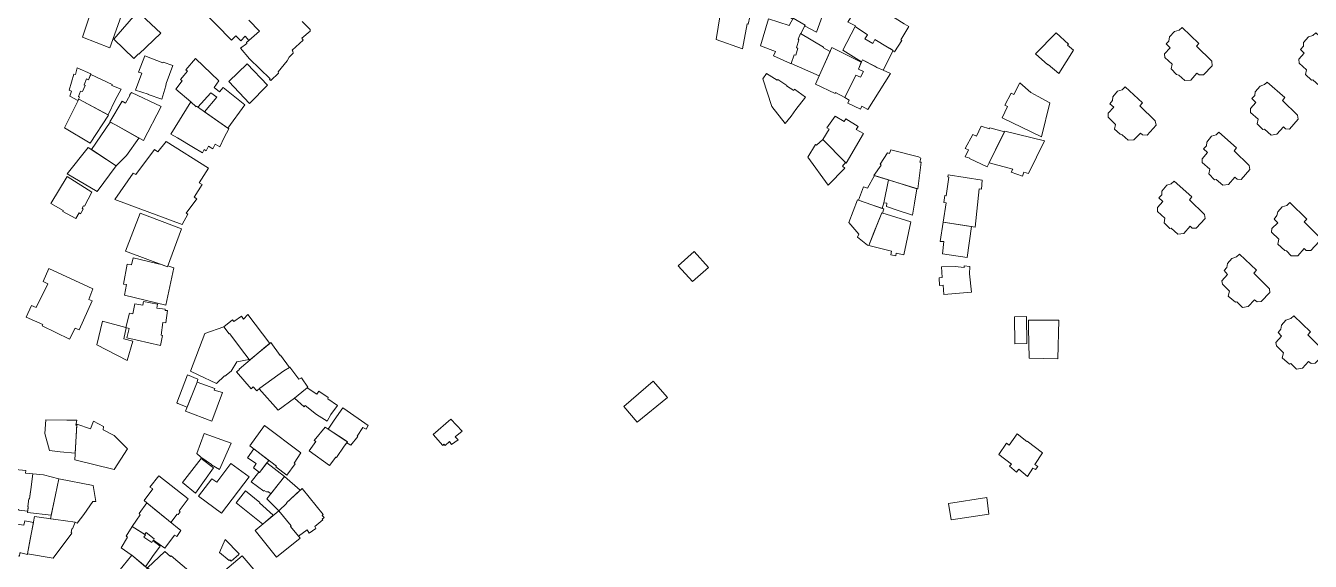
# Model space of a CAD drawing. Header units: metres. Extents: x 560562 to 562005, y 4539029 to 4540676.
# Drawn here: x 560907.4 to 561293.3, y 4540208.5 to 4540369.5 of the extents above; entities that cross this region are included whole.
import ezdxf

# ---------------------------------------------------------------- set-up
doc = ezdxf.new("R2010")
doc.units = ezdxf.units.M
doc.layers.add('B_MESKEN', color=2, linetype='Continuous', lineweight=0)

msp = doc.modelspace()

# ---------------------------------------------------------------- linework, layer by layer
at = {"layer": 'B_MESKEN', "lineweight": 13}
for points in [[(561135.2927, 4540382.8133, 149.3633), (561147.653, 4540375.0957, 149.3633), (561144.9466, 4540367.4976, 149.3633), (561141.3946, 4540369.4485, 149.3633), (561141.5058, 4540369.6643, 149.3633), (561137.9717, 4540371.7369, 149.3633), (561137.8288, 4540371.4834, 149.3633), (561132.4428, 4540375.0574, 149.3633), (561133.0886, 4540376.7679, 149.3633), (561132.1711, 4540377.2141, 149.3633), (561133.7438, 4540381.7246, 149.3633), (561134.828, 4540381.2828, 149.3633), (561135.2927, 4540382.8133, 149.3633)], [(561171.2929, 4540370.0509, 168.706), (561172.6573, 4540369.2307, 168.706), (561170.2558, 4540365.2573, 168.706), (561170.5867, 4540365.0595, 168.706), (561168.4217, 4540361.6047, 168.706), (561167.903, 4540361.8665, 168.706), (561167.9923, 4540362.0436, 168.706), (561166.8674, 4540362.7119, 168.706), (561166.8674, 4540362.7119, 168.706), (561166.2905, 4540363.0547, 168.706), (561162.4373, 4540365.3636, 168.706), (561161.8424, 4540364.1082, 168.706), (561159.4322, 4540365.5138, 168.706), (561160.2828, 4540366.776, 168.706), (561156.5874, 4540369.2727, 168.706), (561156.6749, 4540369.4816, 168.706), (561154.8373, 4540370.3514, 168.706), (561154.3907, 4540370.5233, 168.706), (561155.1591, 4540371.8005, 168.706), (561154.1162, 4540372.5306, 168.706), (561158.0804, 4540378.4007, 168.706), (561161.609, 4540376.1707, 168.706), (561171.2929, 4540370.0509, 168.706)], [(560927.5659, 4540375.3941, 116.9408), (560936.0303, 4540372.3598, 116.9408), (560932.6821, 4540362.8548, 116.9408), (560924.4118, 4540365.9912, 116.9408), (560927.5659, 4540375.3941, 116.9408)], [(561122.758, 4540362.5586, 145.266), (561114.8568, 4540365.2906, 145.266), (561116.0534, 4540372.7911, 145.266), (561117.2929, 4540372.4271, 145.266), (561117.636, 4540374.0817, 145.266), (561116.1289, 4540374.4036, 145.266), (561116.5784, 4540377.0763, 145.266), (561120.0072, 4540376.21, 145.266), (561120.6988, 4540375.9948, 145.266), (561125.4716, 4540374.3938, 145.266), (561124.454, 4540369.9556, 145.266), (561124.1167, 4540370.0519, 145.266), (561122.758, 4540362.5586, 145.266)], [(560933.8004, 4540365.436, 124.7033), (560941.0907, 4540373.7077, 124.7033), (560942.0747, 4540372.7378, 124.7033), (560947.995, 4540367.2347, 124.7033), (560941.3692, 4540360.8736, 124.7033), (560941.2429, 4540360.992, 124.7033), (560939.9015, 4540359.5977, 124.7033), (560933.8004, 4540365.436, 124.7033)], [(561130.5276, 4540371.5635, 148.7185), (561136.731, 4540369.5347, 148.7185), (561137.9717, 4540371.7369, 148.7185), (561141.5058, 4540369.6643, 148.7185), (561140.2178, 4540367.1648, 148.7185), (561140.1542, 4540367.0879, 148.7185), (561139.4748, 4540365.411, 148.7185), (561139.6384, 4540365.237, 148.7185), (561138.9086, 4540362.8214, 148.7185), (561139.3789, 4540362.6955, 148.7185), (561138.7793, 4540360.652, 148.7185), (561138.2863, 4540360.7542, 148.7185), (561137.3558, 4540358.1107, 148.7185), (561137.0985, 4540358.127, 148.7185), (561132.0616, 4540360.3825, 148.7185), (561132.6388, 4540361.7576, 148.7185), (561128.1058, 4540363.3888, 148.7185), (561130.5276, 4540371.5635, 148.7185)], [(561147.0342, 4540362.8284, 155.281), (561147.0342, 4540362.8284, 155.281), (561149.0242, 4540361.7519, 155.281), (561145.7671, 4540354.4247, 155.281), (561137.3558, 4540358.1107, 155.281), (561138.2863, 4540360.7542, 155.281), (561138.7793, 4540360.652, 155.281), (561139.3789, 4540362.6955, 155.281), (561138.9086, 4540362.8214, 155.281), (561139.6384, 4540365.237, 155.281), (561139.6384, 4540365.237, 155.281), (561139.4748, 4540365.411, 155.281), (561140.1542, 4540367.0879, 155.281), (561147.1, 4540362.9915, 155.281), (561147.0342, 4540362.8284, 155.281)], [(561163.1261, 4540356.9334, 171.5185), (561158.7375, 4540359.2511, 171.5185), (561158.4511, 4540358.6467, 171.5185), (561152.8465, 4540362.0802, 171.5185), (561156.5874, 4540369.2727, 171.5185), (561160.2828, 4540366.776, 171.5185), (561159.4322, 4540365.5138, 171.5185), (561161.8424, 4540364.1082, 171.5185), (561162.4373, 4540365.3636, 171.5185), (561166.2905, 4540363.0547, 171.5185), (561167.9923, 4540362.0436, 171.5185), (561164.9864, 4540356.0872, 171.5185), (561163.1261, 4540356.9334, 171.5185)], [(561222.2129, 4540362.1694, 173.6659), (561217.7443, 4540355.1435, 173.6659), (561214.5817, 4540357.8607, 173.6659), (561214.4633, 4540357.7439, 173.6659), (561210.7743, 4540361.0117, 173.6659), (561217.0049, 4540367.3403, 173.6659), (561220.6987, 4540363.8917, 173.6659), (561220.3775, 4540363.575, 173.6659), (561222.2129, 4540362.1694, 173.6659)], [(561254.7777, 4540368.9783, 192.7371), (561259.8326, 4540364.1485, 192.7371), (561259.1135, 4540363.2852, 192.7371), (561263.6858, 4540358.8414, 192.7371), (561263.8598, 4540357.3816, 192.7371), (561261.2329, 4540354.6895, 192.7371), (561259.8838, 4540354.674, 192.7371), (561259.2627, 4540355.1893, 192.7371), (561257.4295, 4540353.0964, 192.7371), (561255.6114, 4540352.9568, 192.7371), (561253.8582, 4540354.5944, 192.7371), (561253.0869, 4540354.8391, 192.7371), (561251.4674, 4540356.5249, 192.7371), (561251.8139, 4540357.8661, 192.7371), (561249.6455, 4540359.8915, 192.7371), (561249.4803, 4540361.0187, 192.7371), (561251.209, 4540362.8202, 192.7371), (561250.0295, 4540364.0299, 192.7371), (561250.8409, 4540364.8072, 192.7371), (561251.0543, 4540366.0781, 192.7371), (561252.5168, 4540367.7389, 192.7371), (561253.8782, 4540368.1321, 192.7371), (561254.7777, 4540368.9783, 192.7371)], [(561294.964, 4540367.3426, 205.2996), (561300.2494, 4540362.641, 205.2996), (561299.5229, 4540361.772, 205.2996), (561304.0505, 4540357.3753, 205.2996), (561304.2593, 4540356.1629, 205.2996), (561301.6047, 4540353.1944, 205.2996), (561300.39, 4540353.2688, 205.2996), (561299.78, 4540353.8172, 205.2996), (561297.8755, 4540351.6531, 205.2996), (561296.0961, 4540351.4069, 205.2996), (561294.0858, 4540353.1992, 205.2996), (561293.6695, 4540353.1004, 205.2996), (561291.9038, 4540354.8125, 205.2996), (561292.1971, 4540356.2131, 205.2996), (561289.9385, 4540358.2158, 205.2996), (561289.9065, 4540359.4114, 205.2996), (561291.5118, 4540361.2189, 205.2996), (561290.3573, 4540362.3393, 205.2996), (561291.2142, 4540363.2772, 205.2996), (561291.2941, 4540364.4107, 205.2996), (561292.7696, 4540366.1275, 205.2996), (561294.1031, 4540366.5569, 205.2996), (561294.964, 4540367.3426, 205.2996)], [(561153.4587, 4540347.8673, 161.9185), (561150.6399, 4540349.3828, 161.9185), (561150.5305, 4540349.1034, 161.9185), (561144.6644, 4540351.944, 161.9185), (561149.5563, 4540362.949, 161.9185), (561158.3884, 4540358.4844, 161.9185), (561157.5967, 4540356.4358, 161.9185), (561159.0863, 4540355.7378, 161.9185), (561158.1972, 4540354.0331, 161.9185), (561156.805, 4540354.6378, 161.9185), (561153.4587, 4540347.8673, 161.9185)], [(560943.1965, 4540360.3995, 127.0316), (560948.616, 4540358.3058, 127.0316), (560948.6796, 4540358.484, 127.0316), (560951.5909, 4540357.4971, 127.0316), (560949.5999, 4540352.135, 127.0316), (560949.4479, 4540351.3827, 127.0316), (560948.303, 4540347.3701, 127.0316), (560944.1323, 4540348.8314, 127.0316), (560944.1548, 4540348.8972, 127.0316), (560940.3472, 4540350.1209, 127.0316), (560942.2763, 4540355.1765, 127.0316), (560941.2637, 4540355.4889, 127.0316), (560943.1965, 4540360.3995, 127.0316)], [(560958.37, 4540359.6204, 129.9941), (560965.4277, 4540352.8625, 129.9941), (560963.9891, 4540350.8734, 129.9941), (560965.6089, 4540349.5899, 129.9941), (560966.7243, 4540350.8477, 129.9941), (560973.2052, 4540345.6412, 129.9941), (560968.0925, 4540338.7067, 129.9941), (560961.0575, 4540343.6096, 129.9941), (560964.827, 4540348.0206, 129.9941), (560963.0358, 4540349.3238, 129.9941), (560959.1074, 4540344.9688, 129.9941), (560958.6938, 4540345.257, 129.9941), (560958.5781, 4540345.0637, 129.9941), (560957.0211, 4540346.5466, 129.9941), (560952.4314, 4540350.356, 129.9941), (560954.417, 4540352.9135, 129.9941), (560953.8448, 4540353.3325, 129.9941), (560955.9555, 4540355.7727, 129.9941), (560955.4814, 4540356.1701, 129.9941), (560958.37, 4540359.6204, 129.9941)], [(561167.1603, 4540355.0955, 165.1435), (561160.4177, 4540344.3182, 165.1435), (561158.5708, 4540345.2833, 165.1435), (561158.1268, 4540344.419, 165.1435), (561154.4133, 4540346.2104, 165.1435), (561154.8095, 4540347.1195, 165.1435), (561153.4587, 4540347.8673, 165.1435), (561156.805, 4540354.6378, 165.1435), (561158.1972, 4540354.0331, 165.1435), (561159.0863, 4540355.7378, 165.1435), (561157.5967, 4540356.4358, 165.1435), (561158.4511, 4540358.6467, 165.1435), (561158.7375, 4540359.2511, 165.1435), (561162.4306, 4540357.3007, 165.1435), (561163.1261, 4540356.9334, 165.1435), (561164.9864, 4540356.0872, 165.1435), (561167.1603, 4540355.0955, 165.1435)], [(560926.9761, 4540354.9943, 123.6566), (560926.2634, 4540353.2137, 123.6566), (560925.6211, 4540353.4627, 123.6566), (560924.9328, 4540351.6827, 123.6566), (560925.2793, 4540351.5227, 123.6566), (560924.4456, 4540349.6907, 123.6566), (560923.8309, 4540349.8196, 123.6566), (560923.211, 4540348.2346, 123.6566), (560923.5098, 4540348.025, 123.6566), (560922.9974, 4540347.0221, 123.6566), (560920.6171, 4540348.2882, 123.6566), (560921.1417, 4540349.7743, 123.6566), (560920.4004, 4540350.069, 123.6566), (560921.7932, 4540354.9087, 123.6566), (560922.2851, 4540354.8007, 123.6566), (560922.8707, 4540356.7711, 123.6566), (560926.9761, 4540354.9943, 123.6566)], [(560973.8883, 4540358.0057, 130.3316), (560980.0342, 4540351.5854, 130.3316), (560974.6081, 4540346.0712, 130.3316), (560968.4085, 4540352.6829, 130.3316), (560973.8883, 4540358.0057, 130.3316)], [(561135.5816, 4540340.0468, 152.131), (561131.4983, 4540345.2157, 152.131), (561128.874, 4540353.4876, 152.131), (561129.904, 4540355.1508, 152.131), (561133.1813, 4540353.0785, 152.131), (561133.338, 4540353.3289, 152.131), (561136.0481, 4540351.511, 152.131), (561135.9585, 4540351.3704, 152.131), (561138.1004, 4540350.0084, 152.131), (561138.3829, 4540350.3843, 152.131), (561141.5983, 4540348.0037, 152.131), (561138.7314, 4540344.2874, 152.131), (561137.3258, 4540342.3252, 152.131), (561135.5816, 4540340.0468, 152.131)], [(560936.018, 4540350.4431, 121.9238), (560934.2706, 4540347.096, 121.9238), (560932.1727, 4540342.6849, 121.9238), (560923.3561, 4540347.3454, 121.9238), (560923.2093, 4540347.4369, 121.9238), (560923.5099, 4540348.0252, 121.9238), (560923.2111, 4540348.2347, 121.9238), (560923.8309, 4540349.8197, 121.9238), (560924.4457, 4540349.6907, 121.9238), (560925.2793, 4540351.5226, 121.9238), (560924.9328, 4540351.6826, 121.9238), (560925.621, 4540353.4625, 121.9238), (560926.2633, 4540353.2135, 121.9238), (560926.9054, 4540354.8177, 121.9238), (560933.3178, 4540351.7729, 121.9238), (560933.1989, 4540351.4948, 121.9238), (560936.018, 4540350.4431, 121.9238)], [(561206.0697, 4540352.2627, 178.4284), (561209.3816, 4540349.3689, 178.4284), (561211.5925, 4540348.1865, 178.4284), (561215.014, 4540346.3366, 178.4284), (561212.5835, 4540336.0194, 178.4284), (561200.6834, 4540341.8173, 178.4284), (561202.3594, 4540345.1901, 178.4284), (561201.568, 4540345.6205, 178.4284), (561203.4678, 4540349.2032, 178.4284), (561204.2159, 4540348.8, 178.4284), (561206.0697, 4540352.2627, 178.4284)], [(561280.3885, 4540352.5504, 205.1871), (561285.6739, 4540347.8488, 205.1871), (561284.9475, 4540346.9798, 205.1871), (561289.475, 4540342.583, 205.1871), (561289.6838, 4540341.3707, 205.1871), (561287.0292, 4540338.4022, 205.1871), (561285.8145, 4540338.4766, 205.1871), (561285.2045, 4540339.025, 205.1871), (561283.3, 4540336.8609, 205.1871), (561281.5206, 4540336.6147, 205.1871), (561279.5103, 4540338.4069, 205.1871), (561279.094, 4540338.3081, 205.1871), (561277.3283, 4540340.0203, 205.1871), (561277.6216, 4540341.4208, 205.1871), (561275.363, 4540343.4236, 205.1871), (561275.331, 4540344.6192, 205.1871), (561276.9364, 4540346.4267, 205.1871), (561275.7819, 4540347.547, 205.1871), (561276.6387, 4540348.485, 205.1871), (561276.7186, 4540349.6185, 205.1871), (561278.1941, 4540351.3353, 205.1871), (561279.5276, 4540351.7646, 205.1871), (561280.3885, 4540352.5504, 205.1871)], [(560932.2815, 4540342.6272, 124.7914), (560926.7247, 4540334.1556, 124.7914), (560919.0751, 4540338.7616, 124.7914), (560923.3562, 4540347.3451, 124.7914), (560932.2815, 4540342.6272, 124.7914)], [(560934.5847, 4540339.6049, 125.7191), (560932.6524, 4540340.5688, 125.7191), (560936.3345, 4540346.7471, 125.7191), (560937.4009, 4540346.1712, 125.7191), (560938.6626, 4540348.5181, 125.7191), (560938.5627, 4540348.5668, 125.7191), (560939.1277, 4540349.4263, 125.7191), (560948.089, 4540345.2162, 125.7191), (560942.7511, 4540334.9156, 125.7191), (560934.5847, 4540339.6049, 125.7191)], [(561237.7287, 4540351.1216, 193.1121), (561242.8557, 4540346.2906, 193.1121), (561242.0921, 4540345.3808, 193.1121), (561246.6703, 4540340.8675, 193.1121), (561246.9528, 4540339.5651, 193.1121), (561244.2631, 4540336.6022, 193.1121), (561242.8666, 4540336.6296, 193.1121), (561242.3107, 4540337.2136, 193.1121), (561240.2721, 4540335.1574, 193.1121), (561238.6305, 4540335.0891, 193.1121), (561236.8095, 4540336.6814, 193.1121), (561236.1518, 4540336.8628, 193.1121), (561234.4455, 4540338.3696, 193.1121), (561234.8118, 4540339.8235, 193.1121), (561232.5941, 4540341.9378, 193.1121), (561232.5383, 4540343.18, 193.1121), (561234.2691, 4540344.961, 193.1121), (561233.0477, 4540346.015, 193.1121), (561233.8995, 4540346.9939, 193.1121), (561233.9823, 4540348.1068, 193.1121), (561235.4224, 4540349.813, 193.1121), (561236.7413, 4540350.161, 193.1121), (561237.7287, 4540351.1216, 193.1121)], [(560957.0211, 4540346.5466, 137.1566), (560958.5781, 4540345.0637, 137.1566), (560958.6938, 4540345.257, 137.1566), (560968.4407, 4540338.464, 137.1566), (560966.9875, 4540335.8797, 137.1566), (560965.6522, 4540333.0763, 137.1566), (560964.3049, 4540333.8983, 137.1566), (560963.6035, 4540332.4125, 137.1566), (560962.2804, 4540333.2351, 137.1566), (560961.6155, 4540331.8851, 137.1566), (560960.9593, 4540332.2156, 137.1566), (560960.4493, 4540331.2837, 137.1566), (560957.8288, 4540332.8582, 137.1566), (560953.0043, 4540335.7562, 137.1566), (560950.9996, 4540336.823, 137.1566), (560957.0211, 4540346.5466, 137.1566)], [(560932.7482, 4540340.521, 124.5566), (560934.5847, 4540339.6049, 124.5566), (560941.3742, 4540335.7062, 124.5566), (560937.6298, 4540330.4784, 124.5566), (560934.5306, 4540327.3326, 124.5566), (560927.1755, 4540332.2186, 124.5566), (560932.7482, 4540340.521, 124.5566)], [(561159.0256, 4540337.0901, 162.856), (561153.8419, 4540328.1606, 162.856), (561153.6611, 4540328.361, 162.856), (561146.858, 4540335.2457, 162.856), (561148.7538, 4540338.3261, 162.856), (561148.068, 4540338.7442, 162.856), (561150.5334, 4540342.2758, 162.856), (561153.2746, 4540340.6723, 162.856), (561153.7886, 4540341.4664, 162.856), (561157.4326, 4540339.152, 162.856), (561156.8972, 4540338.2885, 162.856), (561159.0256, 4540337.0901, 162.856)], [(561194.4649, 4540339.2979, 173.5691), (561196.8846, 4540338.4926, 173.5691), (561197.0369, 4540338.8142, 173.5691), (561201.3913, 4540337.5681, 173.5691), (561200.5331, 4540335.8288, 173.5691), (561196.8152, 4540328.2938, 173.5691), (561196.2301, 4540327.075, 173.5691), (561190.9475, 4540329.5215, 173.5691), (561191.0141, 4540329.6428, 173.5691), (561189.6078, 4540330.0289, 173.5691), (561190.6545, 4540332.166, 173.5691), (561189.61, 4540332.5467, 173.5691), (561191.8877, 4540336.803, 173.5691), (561193.0506, 4540336.2893, 173.5691), (561194.4649, 4540339.2979, 173.5691)], [(561201.4996, 4540337.7876, 186.7534), (561213.4021, 4540334.9048, 186.7534), (561208.6606, 4540325.0072, 186.7534), (561207.2898, 4540325.4378, 186.7534), (561206.8467, 4540324.2188, 186.7534), (561203.4618, 4540325.4196, 186.7534), (561203.8894, 4540326.37, 186.7534), (561196.8152, 4540328.2938, 186.7534), (561201.4996, 4540337.7876, 186.7534)], [(561265.8658, 4540337.4334, 205.3371), (561271.1512, 4540332.7317, 205.3371), (561270.4248, 4540331.8627, 205.3371), (561274.9523, 4540327.466, 205.3371), (561275.1611, 4540326.2536, 205.3371), (561272.5065, 4540323.2852, 205.3371), (561271.2918, 4540323.3596, 205.3371), (561270.6818, 4540323.9079, 205.3371), (561268.7773, 4540321.7438, 205.3371), (561266.9979, 4540321.4977, 205.3371), (561264.9876, 4540323.2899, 205.3371), (561264.5713, 4540323.1911, 205.3371), (561262.8056, 4540324.9032, 205.3371), (561263.0989, 4540326.3038, 205.3371), (561260.8404, 4540328.3065, 205.3371), (561260.8084, 4540329.5021, 205.3371), (561262.4137, 4540331.3097, 205.3371), (561261.2592, 4540332.43, 205.3371), (561262.116, 4540333.3679, 205.3371), (561262.1959, 4540334.5014, 205.3371), (561263.6714, 4540336.2183, 205.3371), (561265.0049, 4540336.6476, 205.3371), (561265.8658, 4540337.4334, 205.3371)], [(560926.171, 4540332.886, 126.0941), (560934.5306, 4540327.3326, 126.0941), (560928.8824, 4540319.6069, 126.0941), (560919.8677, 4540324.9502, 126.0941), (560926.171, 4540332.886, 126.0941)], [(560962.3003, 4540326.6229, 149.3066), (560959.531, 4540322.2752, 149.3066), (560960.4018, 4540321.7339, 149.3066), (560958.0232, 4540317.9367, 149.3066), (560958.7494, 4540317.4621, 149.3066), (560955.6001, 4540313.0811, 149.3066), (560956.0593, 4540312.811, 149.3066), (560954.4244, 4540309.7144, 149.3066), (560934.1885, 4540317.2723, 149.3066), (560939.6517, 4540325.1904, 149.3066), (560940.4731, 4540324.7183, 149.3066), (560946.0892, 4540332.241, 149.3066), (560947.0343, 4540331.5842, 149.3066), (560949.5737, 4540334.6807, 149.3066), (560962.3003, 4540326.6229, 149.3066)], [(561153.4726, 4540326.6477, 165.5185), (561148.437, 4540321.5744, 165.5185), (561142.3182, 4540330.0009, 165.5185), (561144.6037, 4540333.8011, 165.5185), (561144.9377, 4540333.556, 165.5185), (561146.858, 4540335.2457, 165.5185), (561153.6611, 4540328.361, 165.5185), (561152.7314, 4540327.2514, 165.5185), (561153.4726, 4540326.6477, 165.5185)], [(561176.2517, 4540329.6179, 174.9566), (561176.0281, 4540328.4729, 174.9566), (561176.3529, 4540328.4131, 174.9566), (561175.3651, 4540320.3905, 174.9566), (561162.1894, 4540324.4856, 174.9566), (561164.3464, 4540327.5952, 174.9566), (561164.1096, 4540327.8168, 174.9566), (561166.2345, 4540331.2674, 174.9566), (561166.8404, 4540331.0556, 174.9566), (561167.2947, 4540332.2067, 174.9566), (561175.5706, 4540330.0556, 174.9566), (561176.2517, 4540329.6179, 174.9566)], [(560919.8141, 4540324.1764, 125.8691), (560927.2494, 4540319.4038, 125.8691), (560925.0328, 4540315.2187, 125.8691), (560924.7608, 4540315.3324, 125.8691), (560924.3053, 4540314.6085, 125.8691), (560924.6388, 4540314.3637, 125.8691), (560923.8441, 4540312.9189, 125.8691), (560923.4199, 4540313.189, 125.8691), (560922.4619, 4540311.475, 125.8691), (560918.5428, 4540313.6188, 125.8691), (560918.6576, 4540313.9114, 125.8691), (560914.8858, 4540316.0348, 125.8691), (560919.8141, 4540324.1764, 125.8691)], [(561157.5645, 4540317.0078, 161.0816), (561159.0732, 4540321.0573, 161.0816), (561160.2862, 4540320.588, 161.0816), (561162.4064, 4540324.4181, 161.0816), (561166.5614, 4540323.1267, 161.0816), (561165.2199, 4540316.2567, 161.0816), (561164.7201, 4540314.5668, 161.0816), (561161.5348, 4540315.5887, 161.0816), (561157.5645, 4540317.0078, 161.0816)], [(561194.7161, 4540323.0024, 178.5566), (561194.534, 4540320.3482, 178.5566), (561193.8437, 4540320.4205, 178.5566), (561192.5886, 4540308.9065, 178.5566), (561182.9786, 4540310.4422, 178.5566), (561183.8587, 4540316.1945, 178.5566), (561183.2354, 4540316.3366, 178.5566), (561183.5253, 4540318.3823, 178.5566), (561183.9393, 4540318.3479, 178.5566), (561184.7548, 4540323.9401, 178.5566), (561184.4543, 4540324.0227, 178.5566), (561184.5057, 4540324.6808, 178.5566), (561194.7161, 4540323.0024, 178.5566)], [(561166.5614, 4540323.1267, 169.5941), (561175.0622, 4540320.4847, 169.5941), (561174.3924, 4540316.0897, 169.5941), (561173.7727, 4540312.4746, 169.5941), (561169.1835, 4540314.0619, 169.5941), (561165.9646, 4540315.16, 169.5941), (561166.0783, 4540316.0971, 169.5941), (561165.2199, 4540316.2567, 169.5941), (561166.5614, 4540323.1267, 169.5941)], [(561252.4129, 4540322.7164, 206.1246), (561257.6982, 4540318.0148, 206.1246), (561256.9718, 4540317.1458, 206.1246), (561261.4993, 4540312.749, 206.1246), (561261.7082, 4540311.5367, 206.1246), (561259.0535, 4540308.5682, 206.1246), (561257.8388, 4540308.6426, 206.1246), (561257.2288, 4540309.191, 206.1246), (561255.3244, 4540307.0269, 206.1246), (561253.545, 4540306.7807, 206.1246), (561251.5346, 4540308.5729, 206.1246), (561251.1183, 4540308.4741, 206.1246), (561249.3527, 4540310.1863, 206.1246), (561249.6459, 4540311.5869, 206.1246), (561247.3874, 4540313.5896, 206.1246), (561247.3554, 4540314.7852, 206.1246), (561248.9607, 4540316.5927, 206.1246), (561247.8062, 4540317.713, 206.1246), (561248.6631, 4540318.651, 206.1246), (561248.743, 4540319.7845, 206.1246), (561250.2184, 4540321.5013, 206.1246), (561251.5519, 4540321.9306, 206.1246), (561252.4129, 4540322.7164, 206.1246)], [(561157.3059, 4540317.1003, 163.2941), (561161.5348, 4540315.5887, 163.2941), (561165.1432, 4540314.431, 163.2941), (561164.8108, 4540313.1547, 163.2941), (561164.553, 4540313.2335, 163.2941), (561162.2152, 4540307.3384, 163.2941), (561160.637, 4540303.3587, 163.2941), (561160.2419, 4540303.4622, 163.2941), (561157.2692, 4540305.8894, 163.2941), (561157.7088, 4540306.8031, 163.2941), (561154.6828, 4540310.3457, 163.2941), (561157.3059, 4540317.1003, 163.2941)], [(560941.7793, 4540313.1076, 148.0091), (560954.1894, 4540308.4503, 148.0091), (560949.9387, 4540296.9877, 148.0091), (560937.3356, 4540301.711, 148.0091), (560941.7793, 4540313.1076, 148.0091)], [(561173.3262, 4540310.5493, 173.7941), (561171.2117, 4540300.6308, 173.7941), (561168.9362, 4540301.1403, 173.7941), (561168.7752, 4540300.2477, 173.7941), (561167.313, 4540300.5508, 173.7941), (561167.491, 4540301.6716, 173.7941), (561160.637, 4540303.3587, 173.7941), (561164.553, 4540313.2335, 173.7941), (561173.3262, 4540310.5493, 173.7941)], [(561287.1644, 4540316.3021, 220.9371), (561292.2523, 4540311.3253, 220.9371), (561291.4803, 4540310.5199, 220.9371), (561296.0426, 4540305.9514, 220.9371), (561295.9716, 4540304.5946, 220.9371), (561293.4699, 4540301.898, 220.9371), (561292.0981, 4540301.8587, 220.9371), (561291.503, 4540302.4555, 220.9371), (561289.5444, 4540300.3037, 220.9371), (561287.5923, 4540300.3112, 220.9371), (561286.1381, 4540301.7513, 220.9371), (561285.6412, 4540301.8852, 220.9371), (561283.5964, 4540303.7529, 220.9371), (561283.8111, 4540305.3467, 220.9371), (561281.675, 4540307.4234, 220.9371), (561281.7753, 4540308.4847, 220.9371), (561283.5958, 4540310.188, 220.9371), (561282.4704, 4540311.3623, 220.9371), (561283.3011, 4540312.381, 220.9371), (561283.5283, 4540313.5095, 220.9371), (561284.883, 4540314.9877, 220.9371), (561286.2665, 4540315.3873, 220.9371), (561287.1644, 4540316.3021, 220.9371)], [(561191.4934, 4540309.0815, 178.3316), (561190.2241, 4540299.8316, 178.3316), (561182.7848, 4540300.8584, 178.3316), (561183.1915, 4540304.5602, 178.3316), (561182.0895, 4540304.5765, 178.3316), (561182.9786, 4540310.4422, 178.3316), (561191.4934, 4540309.0815, 178.3316)], [(561112.494, 4540296.8112, 161.7413), (561107.7159, 4540292.5524, 161.7413), (561103.4267, 4540297.2419, 161.7413), (561108.2026, 4540301.5706, 161.7413), (561112.494, 4540296.8112, 161.7413)], [(560951.8594, 4540296.6836, 146.4566), (560949.4225, 4540285.4891, 146.4566), (560937.0779, 4540288.5198, 146.4566), (560937.6436, 4540291.6498, 146.4566), (560936.7319, 4540291.7678, 146.4566), (560937.821, 4540297.8143, 146.4566), (560939.1408, 4540297.6362, 146.4566), (560939.6386, 4540299.6788, 146.4566), (560948.4451, 4540297.5474, 146.4566), (560949.9387, 4540296.9877, 146.4566), (560950.0365, 4540297.2514, 146.4566), (560951.8594, 4540296.6836, 146.4566)], [(561191.5548, 4540289.4187, 175.0316), (561183.2113, 4540288.7214, 175.0316), (561183.0469, 4540291.4449, 175.0316), (561181.9196, 4540291.3925, 175.0316), (561181.7903, 4540293.6622, 175.0316), (561182.6856, 4540293.7768, 175.0316), (561182.4856, 4540296.9767, 175.0316), (561186.5825, 4540297.1074, 175.0316), (561189.3414, 4540296.7684, 175.0316), (561189.3661, 4540297.2489, 175.0316), (561191.052, 4540297.0887, 175.0316), (561190.9038, 4540294.8571, 175.0316), (561191.5548, 4540289.4187, 175.0316)], [(561272.0719, 4540300.7764, 219.9621), (561277.1292, 4540296.0099, 219.9621), (561276.336, 4540295.0759, 219.9621), (561281.0551, 4540290.4033, 219.9621), (561281.1485, 4540289.2665, 219.9621), (561278.5776, 4540286.5625, 219.9621), (561277.3006, 4540286.4641, 219.9621), (561276.5294, 4540287.0638, 219.9621), (561274.6728, 4540285.1051, 219.9621), (561272.9401, 4540284.7867, 219.9621), (561271.2376, 4540286.4786, 219.9621), (561270.8432, 4540286.3224, 219.9621), (561268.6111, 4540288.2065, 219.9621), (561269.033, 4540289.6894, 219.9621), (561266.9222, 4540291.7427, 219.9621), (561266.7484, 4540292.7529, 219.9621), (561268.4169, 4540294.6855, 219.9621), (561267.3791, 4540295.8369, 219.9621), (561268.2126, 4540296.8343, 219.9621), (561268.4121, 4540298.0001, 219.9621), (561269.7557, 4540299.5299, 219.9621), (561271.1706, 4540299.9636, 219.9621), (561272.0719, 4540300.7764, 219.9621)], [(560914.3523, 4540296.5324, 133.7033), (560927.577, 4540290.4029, 133.7033), (560926.2984, 4540287.2053, 133.7033), (560927.3065, 4540286.728, 133.7033), (560923.3982, 4540278.0683, 133.7033), (560922.2439, 4540278.5658, 133.7033), (560920.5065, 4540275.2604, 133.7033), (560912.3653, 4540279.2204, 133.7033), (560912.5491, 4540279.6327, 133.7033), (560907.4643, 4540281.8501, 133.7033), (560909.0991, 4540285.3686, 133.7033), (560910.5472, 4540284.7829, 133.7033), (560914.0328, 4540291.9213, 133.7033), (560912.5835, 4540292.555, 133.7033), (560914.3523, 4540296.5324, 133.7033)], [(560949.9634, 4540283.8426, 145.6316), (560949.4593, 4540280.1713, 145.6316), (560948.5966, 4540280.2433, 145.6316), (560948.104, 4540276.4165, 145.6316), (560948.457, 4540276.3455, 145.6316), (560947.8889, 4540273.3098, 145.6316), (560940.8646, 4540274.9446, 145.6316), (560937.7388, 4540275.6187, 145.6316), (560938.4796, 4540278.4464, 145.6316), (560937.4448, 4540278.7028, 145.6316), (560938.5289, 4540283.0735, 145.6316), (560939.5146, 4540282.8631, 145.6316), (560940.2029, 4540285.8783, 145.6316), (560942.5329, 4540285.4668, 145.6316), (560942.7197, 4540286.5809, 145.6316), (560946.9257, 4540285.7461, 145.6316), (560946.7873, 4540284.6097, 145.6316), (560949.308, 4540284.2268, 145.6316), (560949.2698, 4540283.8481, 145.6316), (560949.9634, 4540283.8426, 145.6316)], [(560974.1342, 4540282.6346, 144.4738), (560980.7369, 4540273.984, 144.4738), (560974.6502, 4540268.9246, 144.4738), (560974.5038, 4540269.0917, 144.4738), (560973.2444, 4540270.8001, 144.4738), (560968.6068, 4540276.9146, 144.4738), (560968.46, 4540276.8656, 144.4738), (560966.9102, 4540278.941, 144.4738), (560969.454, 4540281.0777, 144.4738), (560969.8728, 4540280.5474, 144.4738), (560972.1915, 4540282.1606, 144.4738), (560972.7629, 4540281.2578, 144.4738), (560974.1342, 4540282.6346, 144.4738)], [(561204.3979, 4540281.9362, 185.561), (561208.0051, 4540282.076, 185.561), (561208.1758, 4540273.9233, 185.561), (561204.4994, 4540273.8265, 185.561), (561204.3979, 4540281.9362, 185.561)], [(561288.312, 4540282.2331, 229.1496), (561293.3693, 4540277.4666, 229.1496), (561292.5761, 4540276.5325, 229.1496), (561297.2952, 4540271.86, 229.1496), (561297.3886, 4540270.7232, 229.1496), (561294.8177, 4540268.0192, 229.1496), (561293.5407, 4540267.9208, 229.1496), (561292.7695, 4540268.5205, 229.1496), (561290.9129, 4540266.5618, 229.1496), (561289.1802, 4540266.2434, 229.1496), (561287.4777, 4540267.9353, 229.1496), (561287.0833, 4540267.7791, 229.1496), (561284.8512, 4540269.6632, 229.1496), (561285.2731, 4540271.1461, 229.1496), (561283.1623, 4540273.1994, 229.1496), (561282.9885, 4540274.2096, 229.1496), (561284.657, 4540276.1422, 229.1496), (561283.6192, 4540277.2936, 229.1496), (561284.4526, 4540278.291, 229.1496), (561284.6522, 4540279.4568, 229.1496), (561285.9958, 4540280.9865, 229.1496), (561287.4107, 4540281.4203, 229.1496), (561288.312, 4540282.2331, 229.1496)], [(560930.4593, 4540280.6926, 141.6941), (560937.4448, 4540278.7028, 141.6941), (560937.5525, 4540278.6761, 141.6941), (560936.86, 4540275.3834, 141.6941), (560939.6053, 4540274.6287, 141.6941), (560937.8638, 4540268.8484, 141.6941), (560928.7049, 4540273.5431, 141.6941), (560930.4593, 4540280.6926, 141.6941)], [(560966.9102, 4540278.941, 148.1488), (560968.46, 4540276.8656, 148.1488), (560968.6068, 4540276.9146, 148.1488), (560973.2444, 4540270.8001, 148.1488), (560974.5038, 4540269.0917, 148.1488), (560970.7555, 4540268.3825, 148.1488), (560969.0849, 4540265.6568, 148.1488), (560967.242, 4540264.0796, 148.1488), (560967.0948, 4540264.2405, 148.1488), (560964.6523, 4540261.8712, 148.1488), (560959.1733, 4540264.5287, 148.1488), (560956.929, 4540265.5997, 148.1488), (560961.1676, 4540276.9801, 148.1488), (560966.9102, 4540278.941, 148.1488)], [(561208.808, 4540269.4975, 189.7534), (561208.6777, 4540278.5858, 189.7534), (561208.6377, 4540280.9245, 189.7534), (561210.6261, 4540280.9144, 189.7534), (561217.7415, 4540280.9616, 189.7534), (561217.4888, 4540269.2996, 189.7534), (561208.808, 4540269.4975, 189.7534)], [(560983.8055, 4540270.3539, 153.0988), (560983.9692, 4540270.4282, 153.0988), (560986.5946, 4540266.7371, 153.0988), (560984.9038, 4540265.7521, 153.0988), (560977.7052, 4540260.4746, 153.0988), (560976.8029, 4540259.6806, 153.0988), (560975.682, 4540260.959, 153.0988), (560975.0823, 4540260.3597, 153.0988), (560970.6717, 4540265.4052, 153.0988), (560971.5683, 4540266.1627, 153.0988), (560971.4776, 4540266.2668, 153.0988), (560979.5607, 4540273.0384, 153.0988), (560981.0103, 4540274.2039, 153.0988), (560983.8055, 4540270.3539, 153.0988)], [(560983.2544, 4540253.9479, 153.5863), (560977.5456, 4540260.3342, 153.5863), (560977.7052, 4540260.4746, 153.5863), (560984.9038, 4540265.7521, 153.5863), (560986.5946, 4540266.7371, 153.5863), (560986.7577, 4540266.8348, 153.5863), (560989.4292, 4540263.1917, 153.5863), (560990.2217, 4540263.6559, 153.5863), (560992.1401, 4540260.7871, 153.5863), (560991.9718, 4540260.6515, 153.5863), (560991.4399, 4540260.2416, 153.5863), (560988.1148, 4540257.4755, 153.5863), (560983.2544, 4540253.9479, 153.5863)], [(560953.0483, 4540255.8769, 139.0738), (560952.7553, 4540256.059, 139.0738), (560955.9745, 4540264.5628, 139.0738), (560959.1093, 4540263.1975, 139.0738), (560958.8916, 4540262.3143, 139.0738), (560955.8874, 4540254.8222, 139.0738), (560953.0483, 4540255.8769, 139.0738)], [(561095.8739, 4540262.669, 162.8863), (561100.1628, 4540257.7282, 162.8863), (561091.0338, 4540250.3013, 162.8863), (561087.0322, 4540255.0411, 162.8863), (561095.8739, 4540262.669, 162.8863)], [(560966.5415, 4540259.169, 142.5238), (560963.3013, 4540250.5461, 142.5238), (560955.4124, 4540253.6377, 142.5238), (560958.8916, 4540262.3143, 142.5238), (560964.1536, 4540260.4588, 142.5238), (560963.9748, 4540259.9324, 142.5238), (560966.5415, 4540259.169, 142.5238)], [(561001.0333, 4540255.3467, 154.0738), (560999.0773, 4540252.5701, 154.0738), (560997.9257, 4540250.6066, 154.0738), (560994.7578, 4540252.5961, 154.0738), (560991.2966, 4540255.2653, 154.0738), (560990.991, 4540254.9193, 154.0738), (560988.1148, 4540257.4755, 154.0738), (560991.4399, 4540260.2416, 154.0738), (560991.9718, 4540260.6515, 154.0738), (560994.8779, 4540258.7483, 154.0738), (560995.4453, 4540259.6017, 154.0738), (560998.2577, 4540257.6727, 154.0738), (560998.1012, 4540257.3425, 154.0738), (561001.0333, 4540255.3467, 154.0738)], [(560922.708, 4540250.9005, 146.9949), (560922.4104, 4540249.4279, 146.9949), (560922.7426, 4540249.3797, 146.9949), (560922.2618, 4540240.9328, 146.9949), (560917.7505, 4540241.3586, 146.9949), (560914.5566, 4540241.7479, 146.9949), (560913.1567, 4540246.8856, 146.9949), (560913.4585, 4540251.0044, 146.9949), (560919.6857, 4540250.8832, 146.9949), (560922.708, 4540250.9005, 146.9949)], [(561010.2948, 4540249.2648, 155.6803), (561009.6163, 4540248.1522, 155.6803), (561008.6822, 4540248.6632, 155.6803), (561006.9187, 4540246.1365, 155.6803), (561007.1102, 4540246.0037, 155.6803), (561005.0798, 4540243.3649, 155.6803), (561003.8078, 4540244.1276, 155.6803), (561004.004, 4540244.4175, 155.6803), (561003.0651, 4540245.0356, 155.6803), (560998.2009, 4540248.2381, 155.6803), (561000.0899, 4540250.8731, 155.6803), (561002.6713, 4540254.6307, 155.6803), (561002.9873, 4540254.4083, 155.6803), (561010.2948, 4540249.2648, 155.6803)], [(561029.7809, 4540246.575, 157.5613), (561035.1328, 4540251.1632, 157.5613), (561038.5061, 4540247.6197, 157.5613), (561036.3809, 4540245.9106, 157.5613), (561037.3027, 4540244.9569, 157.5613), (561035.3345, 4540243.5546, 157.5613), (561034.6503, 4540244.4447, 157.5613), (561033.4316, 4540243.2484, 157.5613), (561033.0203, 4540243.6334, 157.5613), (561032.7218, 4540243.3228, 157.5613), (561029.7809, 4540246.575, 157.5613)], [(560937.9831, 4540242.3278, 146.8824), (560933.9162, 4540236.0461, 146.8824), (560922.1506, 4540238.9783, 146.8824), (560922.762, 4540249.7205, 146.8824), (560926.8215, 4540248.2434, 146.8824), (560927.7199, 4540250.5585, 146.8824), (560930.777, 4540248.9607, 146.8824), (560930.6331, 4540248.0355, 146.8824), (560933.9103, 4540246.2544, 146.8824), (560937.9831, 4540242.3278, 146.8824)], [(560979.1038, 4540249.3387, 157.5613), (560990.0498, 4540241.0999, 157.5613), (560988.0281, 4540238.012, 157.5613), (560988.3236, 4540237.7532, 157.5613), (560985.8586, 4540234.3376, 157.5613), (560982.4931, 4540236.8383, 157.5613), (560982.6738, 4540237.0548, 157.5613), (560974.6845, 4540243.1581, 157.5613), (560979.1038, 4540249.3387, 157.5613)], [(561003.0815, 4540243.0541, 156.8787), (561000.7803, 4540239.6528, 156.8787), (561000.582, 4540239.7729, 156.8787), (560998.6624, 4540237.2476, 156.8787), (560992.5008, 4540241.6942, 156.8787), (560994.4872, 4540244.4493, 156.8787), (560994.0365, 4540244.7621, 156.8787), (560997.301, 4540248.8272, 156.8787), (561003.0651, 4540245.0323, 156.8787), (561004.0025, 4540244.4152, 156.8787), (561003.0815, 4540243.0541, 156.8787)], [(560961.0187, 4540246.9096, 147.0238), (560969.0698, 4540243.9843, 147.0238), (560965.5954, 4540236.0209, 147.0238), (560963.1471, 4540237.4421, 147.0238), (560963.2144, 4540237.6089, 147.0238), (560960.007, 4540239.7646, 147.0238), (560958.7365, 4540240.8866, 147.0238), (560961.0187, 4540246.9096, 147.0238)], [(561212.8851, 4540241.0279, 195.2735), (561210.573, 4540237.5985, 195.2735), (561211.4423, 4540237.0008, 195.2735), (561210.7937, 4540236.053, 195.2735), (561209.9958, 4540236.4974, 195.2735), (561208.3778, 4540233.9948, 195.2735), (561205.7611, 4540236.1201, 195.2735), (561205.0653, 4540235.2596, 195.2735), (561202.9299, 4540237.0207, 195.2735), (561203.497, 4540237.6562, 195.2735), (561199.6916, 4540240.5701, 195.2735), (561202.048, 4540244.0229, 195.2735), (561202.8736, 4540243.3797, 195.2735), (561205.2749, 4540246.8337, 195.2735), (561208.1006, 4540244.448, 195.2735), (561208.2087, 4540244.606, 195.2735), (561212.8851, 4540241.0279, 195.2735)], [(560954.4706, 4540232.1246, 146.1167), (560960.104, 4540239.3297, 146.1167), (560963.7569, 4540236.5491, 146.1167), (560958.3476, 4540228.9963, 146.1167), (560954.4706, 4540232.1246, 146.1167)], [(560980.378, 4540238.8087, 154.0363), (560977.5934, 4540235.1263, 154.0363), (560975.7864, 4540236.593, 154.0363), (560976.5807, 4540237.8248, 154.0363), (560974.0114, 4540239.5744, 154.0363), (560975.8978, 4540242.2312, 154.0363), (560980.378, 4540238.8087, 154.0363)], [(560900.6883, 4540235.4608, 144.3238), (560904.2407, 4540235.1281, 144.3238), (560904.289, 4540236.051, 144.3238), (560907.3843, 4540235.8008, 144.3238), (560907.287, 4540234.9239, 144.3238), (560909.5545, 4540234.7335, 144.3238), (560908.9381, 4540230.0526, 144.3238), (560908.7587, 4540228.8653, 144.3238), (560908.5079, 4540227.2055, 144.3238), (560908.2914, 4540227.2471, 144.3238), (560907.9676, 4540224.9228, 144.3238), (560908.1124, 4540224.8793, 144.3238), (560907.9819, 4540223.5169, 144.3238), (560905.2649, 4540223.8598, 144.3238), (560905.3046, 4540224.0838, 144.3238), (560902.9499, 4540224.4005, 144.3238), (560902.9883, 4540224.5854, 144.3238), (560899.1507, 4540225.1183, 144.3238), (560899.9601, 4540230.9292, 144.3238), (560900.6883, 4540235.4608, 144.3238)], [(560969.0138, 4540237.8266, 151.4863), (560974.4951, 4540233.8471, 151.4863), (560966.2079, 4540222.9648, 151.4863), (560959.3288, 4540228.0956, 151.4863), (560963.325, 4540233.3, 151.4863), (560964.8154, 4540232.221, 151.4863), (560969.0138, 4540237.8266, 151.4863)], [(560975.1365, 4540232.3134, 153.3238), (560977.3838, 4540235.2964, 153.3238), (560977.5934, 4540235.1263, 153.3238), (560979.8382, 4540238.0947, 153.3238), (560985.0964, 4540233.9248, 153.3238), (560980.9857, 4540228.7741, 153.3238), (560980.2934, 4540229.3318, 153.3238), (560979.685, 4540229.316, 153.3238), (560979.0426, 4540229.7152, 153.3238), (560978.8893, 4540229.5143, 153.3238), (560975.1365, 4540232.3134, 153.3238)], [(560909.5602, 4540234.7762, 144.9238), (560912.68, 4540234.503, 144.9238), (560917.2901, 4540233.259, 144.9238), (560916.2827, 4540228.4527, 144.9238), (560914.9917, 4540222.2935, 144.9238), (560907.9422, 4540223.1024, 144.9238), (560908.1124, 4540224.8793, 144.9238), (560907.9676, 4540224.9228, 144.9238), (560908.2914, 4540227.2471, 144.9238), (560908.5079, 4540227.2055, 144.9238), (560908.9381, 4540230.0526, 144.9238), (560909.5602, 4540234.7762, 144.9238)], [(560914.7721, 4540221.2458, 148.0738), (560917.2992, 4540233.3024, 148.0738), (560927.596, 4540231.22, 148.0738), (560928.4326, 4540226.4456, 148.0738), (560927.5286, 4540226.3985, 148.0738), (560924.7933, 4540222.4948, 148.0738), (560922.8096, 4540219.9509, 148.0738), (560922.1987, 4540220.2547, 148.0738), (560916.4379, 4540221.0213, 148.0738), (560914.7721, 4540221.2458, 148.0738)], [(560947.3838, 4540234.1387, 148.3363), (560956.1952, 4540227.2813, 148.3363), (560953.4834, 4540223.5962, 148.3363), (560953.7727, 4540223.3615, 148.3363), (560953.183, 4540222.5585, 148.3363), (560952.8757, 4540222.6431, 148.3363), (560950.9379, 4540220.1808, 148.3363), (560950.2729, 4540220.7221, 148.3363), (560946.0907, 4540224.1218, 148.3363), (560943.7303, 4540226.0406, 148.3363), (560942.9855, 4540226.716, 148.3363), (560945.5247, 4540230.2104, 148.3363), (560944.712, 4540230.7914, 148.3363), (560947.3838, 4540234.1387, 148.3363)], [(560985.0964, 4540233.9248, 156.5863), (560989.8635, 4540229.851, 156.5863), (560985.7123, 4540226.0793, 156.5863), (560985.8089, 4540225.9663, 156.5863), (560983.3851, 4540223.6842, 156.5863), (560979.7813, 4540227.265, 156.5863), (560985.0964, 4540233.9248, 156.5863)], [(560973.4218, 4540229.6414, 156.0238), (560977.6893, 4540226.1436, 156.0238), (560977.637, 4540226.073, 156.0238), (560981.7374, 4540222.2971, 156.0238), (560978.577, 4540219.6365, 156.0238), (560970.5927, 4540226.0382, 156.0238), (560973.4218, 4540229.6414, 156.0238)], [(560989.3411, 4540216.0565, 158.8363), (560986.9476, 4540218.9699, 158.8363), (560987.0833, 4540219.1583, 158.8363), (560983.3851, 4540223.6842, 158.8363), (560985.8089, 4540225.9663, 158.8363), (560985.7123, 4540226.0793, 158.8363), (560990.4266, 4540230.3626, 158.8363), (560996.6901, 4540222.5755, 158.8363), (560996.4765, 4540222.2751, 158.8363), (560997.0566, 4540221.6123, 158.8363), (560996.4336, 4540221.1548, 158.8363), (560996.6036, 4540220.9503, 158.8363), (560994.211, 4540218.9138, 158.8363), (560994.5121, 4540218.3682, 158.8363), (560992.5501, 4540216.9467, 158.8363), (560991.8962, 4540217.9698, 158.8363), (560989.3411, 4540216.0565, 158.8363)], [(560943.7303, 4540226.0406, 151.1488), (560950.2729, 4540220.7221, 151.1488), (560953.9397, 4540217.7373, 151.1488), (560952.788, 4540215.97, 151.1488), (560952.0521, 4540216.2982, 151.1488), (560949.1471, 4540212.4236, 151.1488), (560945.7542, 4540214.7901, 151.1488), (560946.0009, 4540215.2367, 151.1488), (560943.5591, 4540217.1185, 151.1488), (560943.203, 4540216.5367, 151.1488), (560939.4053, 4540218.9555, 151.1488), (560940.6948, 4540220.8423, 151.1488), (560941.7563, 4540222.4682, 151.1488), (560941.4425, 4540222.8075, 151.1488), (560943.7303, 4540226.0406, 151.1488)], [(561196.1162, 4540227.6186, 200.111), (561196.7609, 4540222.6422, 200.111), (561185.37, 4540220.9569, 200.111), (561184.6151, 4540225.8864, 200.111), (561196.1162, 4540227.6186, 200.111)], [(560904.832, 4540219.617, 147.6238), (560906.8158, 4540219.3631, 147.6238), (560907.0935, 4540220.6164, 147.6238), (560909.6863, 4540220.145, 147.6238), (560908.7599, 4540215.1177, 147.6238), (560907.957, 4540210.7608, 147.6238), (560907.891, 4540210.5475, 147.6238), (560905.9018, 4540211.0128, 147.6238), (560905.6387, 4540211.0529, 147.6238), (560905.4991, 4540209.9913, 147.6238), (560902.6511, 4540210.5048, 147.6238), (560902.8934, 4540211.5098, 147.6238), (560903.2705, 4540211.4378, 147.6238), (560903.4436, 4540212.3447, 147.6238), (560904.3019, 4540216.8404, 147.6238), (560904.832, 4540219.617, 147.6238)], [(560910.0075, 4540221.888, 148.2988), (560916.4379, 4540221.0213, 148.2988), (560922.1987, 4540220.2547, 148.2988), (560921.4653, 4540218.1901, 148.2988), (560921.2626, 4540218.2107, 148.2988), (560920.9923, 4540217.1198, 148.2988), (560921.2346, 4540216.9615, 148.2988), (560915.6379, 4540209.433, 148.2988), (560907.957, 4540210.7608, 148.2988), (560910.0075, 4540221.888, 148.2988)], [(560983.3851, 4540223.6842, 162.6988), (560987.0833, 4540219.1583, 162.6988), (560986.9476, 4540218.9699, 162.6988), (560989.8476, 4540215.44, 162.6988), (560982.7111, 4540209.7299, 162.6988), (560976.3019, 4540217.7212, 162.6988), (560983.3851, 4540223.6842, 162.6988)], [(560936.0247, 4540212.5669, 152.0488), (560937.963, 4540215.6982, 152.0488), (560937.5801, 4540215.9893, 152.0488), (560939.4053, 4540218.9555, 152.0488), (560943.3177, 4540216.4636, 152.0488), (560942.8904, 4540215.7344, 152.0488), (560945.2313, 4540214.1279, 152.0488), (560945.5683, 4540214.7158, 152.0488), (560947.7463, 4540213.0587, 152.0488), (560945.4853, 4540209.9221, 152.0488), (560943.39, 4540206.8517, 152.0488), (560939.2271, 4540210.3112, 152.0488), (560939.1068, 4540210.4239, 152.0488), (560936.0247, 4540212.5669, 152.0488)], [(560965.5992, 4540211.0764, 155.7201), (560967.2648, 4540215.0006, 155.7201), (560971.543, 4540210.6977, 155.7201), (560971.4062, 4540210.5555, 155.7201), (560969.0821, 4540208.5572, 155.7201), (560968.6983, 4540208.9166, 155.7201), (560968.4834, 4540208.7517, 155.7201), (560965.5992, 4540211.0764, 155.7201)], [(560939.2271, 4540210.3112, 153.3988), (560943.9198, 4540206.4115, 153.3988), (560938.2563, 4540199.8427, 153.3988), (560936.4619, 4540201.1855, 153.3988), (560936.8464, 4540201.7515, 153.3988), (560934.0932, 4540203.8799, 153.3988), (560939.2271, 4540210.3112, 153.3988)], [(560949.125, 4540211.4502, 158.4238), (560950.8772, 4540209.9209, 158.4238), (560951.0824, 4540210.1579, 158.4238), (560956.3385, 4540205.5933, 158.4238), (560952.4706, 4540202.6664, 158.4238), (560950.5518, 4540201.5276, 158.4238), (560949.8728, 4540201.4635, 158.4238), (560943.9946, 4540206.4982, 158.4238), (560949.125, 4540211.4502, 158.4238)], [(560972.408, 4540210.097, 162.2196), (560977.0667, 4540204.6483, 162.2196), (560967.9451, 4540197.7995, 162.2196), (560964.0191, 4540202.9666, 162.2196), (560972.408, 4540210.097, 162.2196)]]:
    msp.add_polyline3d(points, close=True, dxfattribs=at)
for points in [[(560974.4233, 4540371.1138, 137.8363), (560977.6174, 4540367.7998, 137.8363), (560974.4502, 4540365.0708, 137.8363), (560973.3309, 4540366.2833, 137.8363), (560972.0352, 4540364.937, 137.8363), (560970.5461, 4540366.4263, 137.8363), (560969.2002, 4540365.1504, 137.8363), (560960.0391, 4540374.4387, 137.8363)], [(560990.4694, 4540370.7773, 143.0265), (560992.8455, 4540368.3447, 143.0265), (560992.7878, 4540367.7966, 143.0265), (560990.3153, 4540365.6875, 143.0265), (560990.7148, 4540365.1515, 143.0265), (560987.4709, 4540362.1664, 143.0265), (560987.6716, 4540361.8628, 143.0265), (560987.738, 4540361.1754, 143.0265), (560986.5169, 4540360.0024, 143.0265), (560985.8955, 4540358.9165, 143.0265), (560983.1892, 4540355.6368, 143.0265), (560983.3202, 4540355.2362, 143.0265), (560980.9953, 4540353.0122, 143.0265), (560980.6242, 4540353.3166, 143.0265), (560980.7902, 4540353.4821, 143.0265), (560974.6095, 4540359.5452, 143.0265), (560971.9257, 4540362.6826, 143.0265), (560973.813, 4540364.1583, 143.0265), (560973.6623, 4540364.392, 143.0265), (560977.6174, 4540367.7998, 143.0265), (560974.4233, 4540371.1138, 143.0265)]]:
    msp.add_polyline3d(points, dxfattribs=at)

doc.saveas('drawing.dxf')
